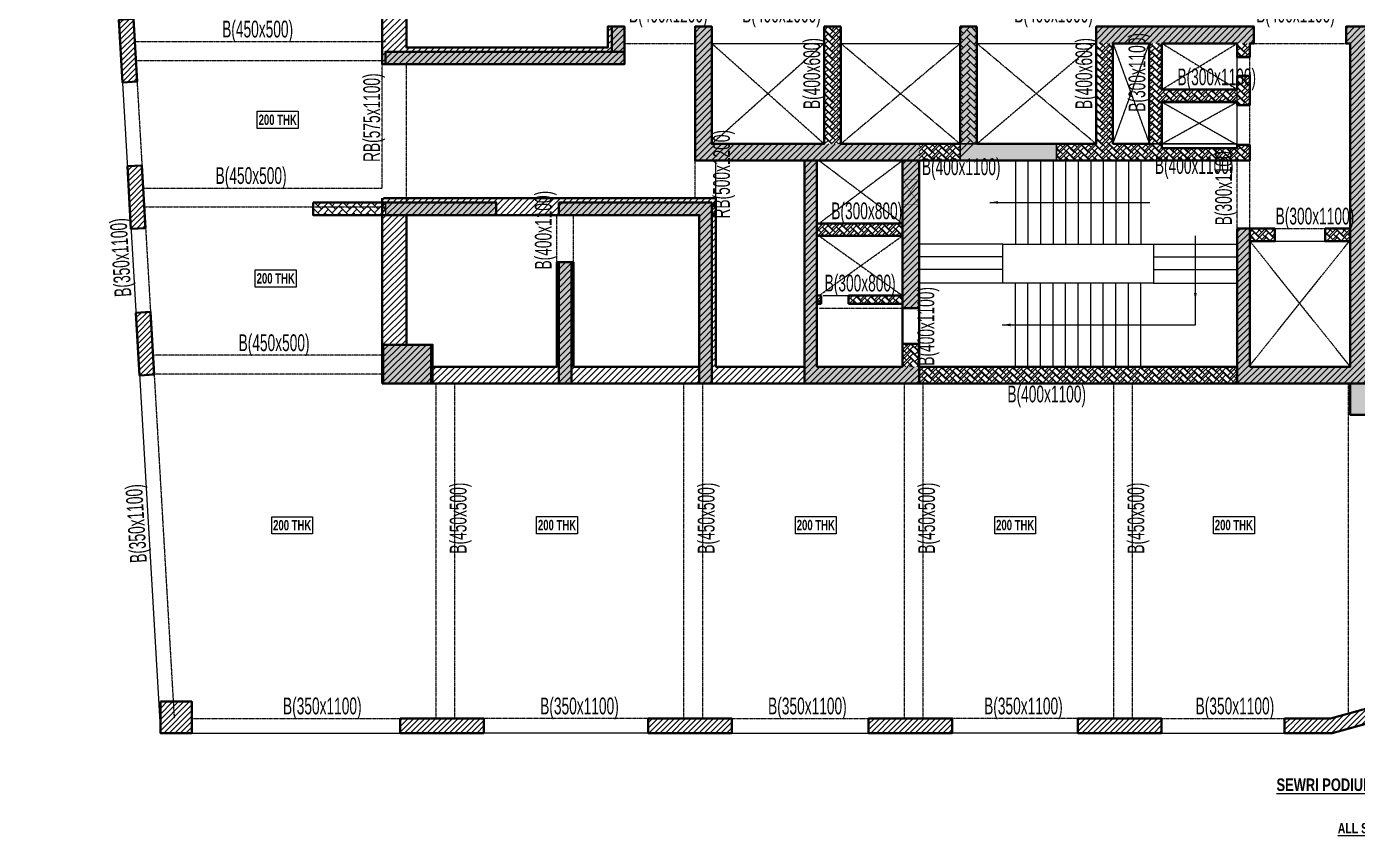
# Model space of a CAD drawing. Header units: millimetres. Extents: x 8 to 196387, y 9 to 58792.
# Drawn here: x 348 to 32142, y 283 to 19602 of the extents above; entities that cross this region are included whole.
import ezdxf

# ---------------------------------------------------------------- set-up
doc = ezdxf.new("R2010")
doc.units = ezdxf.units.MM
doc.linetypes.add('HIDDEN', pattern=[0.375, 0.25, -0.125])
for name, color, linetype, lineweight in [('A-ANNO-DIMS', 8, 'Continuous', 15), ('A-DETL-MISC', 35, 'Continuous', 15), ('A-FLOR-IDEN', 11, 'Continuous', 9), ('A-HIDD-ABVE', 8, 'HIDDEN', 20), ('G-ANNO-TEXT', 231, 'Continuous', 9), ('S-BEAM', 7, 'Continuous', 18), ('S-BEAM-IDEN', 2, 'Continuous', 9), ('S-COL HATCH', 9, 'Continuous', 0), ('S-COLS', 5, 'Continuous', 35)]:
    doc.layers.add(name, color=color, linetype=linetype, lineweight=lineweight)
doc.layers.add('changes', color=7, linetype='Continuous')
doc.layers.add('S-CUTOUT', color=1, linetype='Continuous')
doc.styles.add('Dim.s & Anno.(Misc.)', font='ARIALN.TTF')
doc.styles.add('Swis721 LtCn BT', font='swisscl.ttf', dxfattribs={"width": 0.9, "height": 233.355162})
doc.styles.add('Swis721 LtCn BT_2', font='swisscl.ttf', dxfattribs={"height": 244.992296})
doc.styles.add('Swis721 LtCn BT_B', font='', dxfattribs={"width": 0.9, "height": 246.918336})
doc.styles.get('Swis721 LtCn BT_B').set_extended_font_data('Swis721 LtCn BT', bold=True)
doc.dimstyles.new('A-GFC-100', dxfattribs={"dimscale": 100, "dimtxt": 1.75, "dimasz": 1.5, "dimexe": 1.5, "dimexo": 0, "dimgap": 1, "dimtad": 1, "dimdsep": 46, "dimtxsty": 'Dim.s & Anno.(Misc.)', "dimblk": 'ARCHTICK', "dimcen": 0, "dimdle": 1.5, "dimclrd": 256, "dimclre": 8, "dimclrt": 6, "dimazin": 2, "dimtfac": 1, "dimtix": 1, "dimtmove": 2, "dimatfit": 3, "dimfxl": 1, "dimtolj": 1, "dimlwd": -1, "dimlwe": 9, "dimarcsym": 0})
pattern_1 = [(45, (-31699446.87, 20890861.25), (-75.1300955, 75.1300955), [])]
pattern_2 = [(45, (-31794446.86, 20734809.75), (0, 169.7056275), [360, -120]), (135, (-31794362, 20734894.6), (1e-14, 169.7056275), [360, -120])]
pattern_3 = [(45, (-31802317.5, 20729084.55), (0, 169.7056275), [360, -120]), (135, (-31802232.65, 20729169.4), (1e-14, 169.7056275), [360, -120])]
pattern_4 = [(45, (-31235527.81, 20855355.09), (-66.29126074, 66.29126074), [])]
pattern_5 = [(45, (-31363013.31, 20884024.09), (-66.29126074, 66.29126074), [])]

# ---------------------------------------------------------------- blocks, each defined once
blk = doc.blocks.new('A$Cd226b1b4')
at = {"layer": 'S-COL HATCH', "transparency": 33554687}
h = blk.add_hatch(dxfattribs=at)
h.set_pattern_fill('ANSI31', color=256, scale=850)
h.set_pattern_definition(pattern_1)
h.paths.add_polyline_path([(5785, 7625), (5785, 8525), (5385, 8525), (5385, 8025), (575, 8025), (575, 19125), (0, 19129), (0, 7625)])
h = blk.add_hatch(dxfattribs=at)
h.set_pattern_fill('ANSI31', color=256, scale=850)
h.set_pattern_definition(pattern_1)
h.paths.add_polyline_path([(12825, 5325), (12825, 5725), (7871, 5725), (7871, 8525), (7471, 8525), (7471, 5325)])
at = {"layer": 'S-COL HATCH'}
h = blk.add_hatch(dxfattribs=at)
h.set_pattern_fill('AR-HBONE', color=256, scale=30)
h.set_pattern_definition(pattern_2)
h.paths.add_polyline_path([(10555, 5725), (10955, 5725), (10955, 8525), (10555, 8525)])
h = blk.add_hatch(dxfattribs=at)
h.set_pattern_fill('AR-HBONE', color=256, scale=30)
h.set_pattern_definition(pattern_2)
h.paths.add_polyline_path([(13805, 8525), (14205, 8525), (14205, 5725), (13805, 5725)])
at = {"layer": 'S-COL HATCH', "transparency": 33554687}
h = blk.add_hatch(dxfattribs=at)
h.set_pattern_fill('ANSI31', color=256, scale=850)
h.set_pattern_definition(pattern_1)
h.paths.add_polyline_path([(17055, 8525), (20825, 8525), (20825, 8125), (17055, 8125)])
h = blk.add_hatch(dxfattribs=at)
h.set_pattern_fill('ANSI31', color=256, scale=850)
h.set_pattern_definition(pattern_1)
h.paths.add_polyline_path([(20725, 3700), (20425, 3700), (20425, 400), (20425, 0), (23125, 0), (23525, 0), (23525, 400), (23525, 400), (23525, 8525), (23025, 8525), (23025, 8125), (23125, 8125), (23125, 400), (23125, 400), (20725, 400), (20725, 400)])
at = {"layer": 'S-COL HATCH'}
h = blk.add_hatch(dxfattribs=at)
h.set_pattern_fill('AR-HBONE', color=256, scale=30)
h.set_pattern_definition(pattern_2)
h.paths.add_polyline_path([(18325, 8125), (18625, 8125), (18625, 7025), (20425, 7025), (20425, 7350), (20725, 7350), (20725, 6648), (20425, 6648), (20425, 6725), (18625, 6725), (18625, 5625), (20425, 5625), (20425, 5703), (20725, 5703), (20725, 5325), (16105, 5325), (16105, 5725), (18325, 5725)])
h = blk.add_hatch(dxfattribs=at)
h.set_pattern_fill('AR-HBONE', color=256, scale=30)
h.set_pattern_definition(pattern_2)
h.paths.add_polyline_path([(17055, 5725), (17455, 5725), (17455, 8125), (17055, 8125)])
h = blk.add_hatch(dxfattribs=at)
h.set_pattern_fill('AR-HBONE', color=256, scale=30)
h.set_pattern_definition(pattern_2)
h.paths.add_polyline_path([(20425, 8125), (20725, 8125), (20725, 7800), (20425, 7800)])
h = blk.add_hatch(dxfattribs=at)
h.set_pattern_fill('AR-HBONE', color=256, scale=30)
h.set_pattern_definition(pattern_2)
h.paths.add_polyline_path([(13805, 5725), (12825, 5725), (12825, 5325), (13805, 5325)])
at = {"layer": 'S-COL HATCH', "transparency": 33554687}
h = blk.add_hatch(dxfattribs=at)
h.set_pattern_fill('ANSI31', color=256, scale=850)
h.set_pattern_definition(pattern_1)
edge = h.paths.add_edge_path()
edge.add_line((13805, 5325), (13805, 5725))
edge.add_line((13805, 5725), (14205, 5725))
h = blk.add_hatch(dxfattribs=at)
h.set_pattern_fill('ANSI31', color=256, scale=850)
h.set_pattern_definition(pattern_1)
h.paths.add_polyline_path([(10385, 5325), (10085, 5325), (10085, 0), (10385, 0), (12825, 0), (12825, 400), (10385, 400), (10385, 2100), (10385, 2100), (10385, 2100)])
h = blk.add_hatch(dxfattribs=at)
h.set_pattern_fill('ANSI31', color=256, scale=850)
h.set_pattern_definition(pattern_1)
h.paths.add_polyline_path([(12825, 5325), (12425, 5325), (12425, 5325), (12425, 3825), (12425, 3825), (12425, 3525), (12425, 1800), (12825, 1800)])
h = blk.add_hatch(dxfattribs=at)
h.set_pattern_fill('ANSI31', color=256, scale=850)
h.set_pattern_definition(pattern_1)
h.paths.add_polyline_path([(7571, 4025), (7571, 400), (4571, 400), (4571, 2898), (4171, 2898), (4171, 400), (1200, 400), (1200, 0), (10085, 0), (10085, 400), (7971, 400), (7971, 4425), (0, 4425), (0, 925), (575, 925), (575, 4025)])
at = {"layer": 'S-COL HATCH'}
h = blk.add_hatch(dxfattribs=at)
h.set_pattern_fill('AR-HBONE', color=256, scale=30)
h.set_pattern_definition(pattern_2)
h.paths.add_polyline_path([(12425, 3825), (10385, 3825), (10385, 3525), (12425, 3525)])
h = blk.add_hatch(dxfattribs=at)
h.set_pattern_fill('AR-HBONE', color=256, scale=30)
h.set_pattern_definition([(45, (-31794446.86, 20682880.75), (0, 169.7056275), [360, -120]), (135, (-31794362, 20682965.6), (1e-14, 169.7056275), [360, -120])])
h.paths.add_polyline_path([(21325, 3400), (21325, 3700), (20725, 3700), (20725, 3400)])
h.paths.add_polyline_path([(23125, 3400), (23125, 3700), (22525, 3700), (22525, 3400)])
h = blk.add_hatch(dxfattribs=at)
h.set_pattern_fill('AR-HBONE', color=256, scale=30)
h.set_pattern_definition(pattern_2)
h.paths.add_polyline_path([(10485, 2100), (10385, 2100), (10385, 1900), (10485, 1900)])
h = blk.add_hatch(dxfattribs=at)
h.set_pattern_fill('AR-HBONE', color=256, scale=30)
h.set_pattern_definition(pattern_2)
h.paths.add_polyline_path([(11135, 2100), (11135, 1900), (12425, 1900), (12425, 2100)])
at = {"layer": 'S-COL HATCH', "transparency": 33554687}
h = blk.add_hatch(dxfattribs=at)
h.set_pattern_fill('ANSI31', color=256, scale=850)
h.set_pattern_definition(pattern_1)
h.paths.add_polyline_path([(0, 925), (0, 0), (1200, 0), (1200, 925)])
at = {"layer": 'S-COL HATCH'}
h = blk.add_hatch(dxfattribs=at)
h.set_pattern_fill('AR-HBONE', color=256, scale=30)
h.set_pattern_definition(pattern_2)
h.paths.add_polyline_path([(12825, 950), (12425, 950), (12425, 400), (12825, 400)])
h = blk.add_hatch(dxfattribs=at)
h.set_pattern_fill('AR-HBONE', color=256, scale=30)
h.set_pattern_definition(pattern_2)
h.paths.add_polyline_path([(12825, 400), (20425, 400), (20425, 0), (12825, 0)])
at = {"layer": 'changes', "elevation": 0}
for points in [[(13805, 5325), (13805, 5725), (14205, 5725)], [(16105, 5725), (16105, 5325)]]:
    blk.add_lwpolyline(points, dxfattribs=at)
at = {"layer": 'S-COLS'}
for p, q in [((20425, 3700), (20425, 400)), ((20725, 3700), (20725, 400)), ((12425, 1800), (12825, 1800)), ((12425, 950), (12825, 950)), ((20425, 400), (20425, 0))]:
    blk.add_line(p, q, dxfattribs=at)
at = {"layer": 'S-COLS', "elevation": 0}
for points in [[(0, 7629), (5785, 7625), (5785, 8525), (5385, 8525), (5385, 8025), (575, 8025), (575, 19125), (0, 19129)], [(17455, 5725), (18325, 5725), (18325, 8125), (17455, 8125)], [(12425, 3825), (10385, 3825), (10385, 3525), (12425, 3525)], [(0, 0), (1200, 0), (1200, 925), (0, 925)]]:
    blk.add_lwpolyline(points, close=True, dxfattribs=at)
for points in [[(17055, 8525), (20825, 8525), (20825, 8125), (20725, 8125), (20725, 7800), (20425, 7800), (20425, 8125), (19525, 8125), (18625, 8125), (18625, 7025), (20425, 7025), (20425, 7350), (20725, 7350), (20725, 6648), (20425, 6648), (20425, 6725), (18625, 6725), (18625, 5625), (19525, 5625), (20425, 5625), (20425, 5703), (20725, 5703), (20725, 5325), (18625, 5325), (18625, 5325), (7471, 5325), (7471, 8525), (7871, 8525), (7871, 5725), (10555, 5725), (10555, 8525)], [(10555, 8525), (10955, 8525)], [(10955, 8525), (10955, 5725), (13805, 5725), (13805, 8525)], [(13805, 8525), (14205, 8525)], [(14205, 8525), (14205, 5725), (17055, 5725), (17055, 8525)], [(23525, 400), (23525, 8525), (23025, 8525), (23025, 8125), (23125, 8125), (23125, 400), (20725, 400)], [(10085, 5325), (10085, 0), (10385, 0)], [(10385, 400), (10385, 5325)], [(12425, 5325), (12425, 400)], [(12425, 0), (12825, 0), (12825, 5325)], [(0, 4425), (0, 925), (575, 925), (575, 4025), (7571, 4025), (7571, 400), (4571, 400), (4571, 2898), (4171, 2898), (4171, 400), (1200, 400), (1200, 0), (10085, 0)], [(10085, 400), (7971, 400), (7971, 4425), (25, 4425)], [(20725, 3400), (21325, 3400), (21325, 3700), (20425, 3700)], [(23125, 3400), (22525, 3400), (22525, 3700), (23125, 3700)], [(10485, 2100), (10385, 2100)], [(10485, 1900), (10485, 2100)], [(11135, 2100), (11135, 1900)], [(12425, 2100), (11135, 2100)], [(10385, 1900), (10485, 1900)], [(11135, 1900), (12425, 1900)], [(12425, 400), (10385, 400)], [(20425, 400), (12825, 400), (12825, 0), (23125, 0)], [(23125, 0), (23125, 0), (23525, 0), (23525, 400)], [(10385, 0), (12425, 0)]]:
    blk.add_lwpolyline(points, dxfattribs=at)
blk = doc.blocks.new('A$Cbe320e20')
at = {"layer": 'S-COL HATCH', "transparency": 33554687}
h = blk.add_hatch(color=256, dxfattribs=at)
h.dxf.hatch_style = 1
h.paths.add_polyline_path([(-2086, 2800), (-2385, 2800), (-2385, 2200), (-2086, 2200)])
h = blk.add_hatch(color=256, dxfattribs=at)
h.dxf.hatch_style = 1
h.paths.add_polyline_path([(4954, -400), (4954, 0), (0, 0), (0, 2800), (-400, 2800), (-400, -400)])
at = {"layer": 'S-COL HATCH'}
h = blk.add_hatch(dxfattribs=at)
h.set_pattern_fill('AR-HBONE', color=256, scale=30)
h.set_pattern_definition(pattern_3)
h.paths.add_polyline_path([(2684, 0), (3084, 0), (3084, 2800), (2684, 2800)])
at = {"layer": 'S-COL HATCH', "transparency": 33554687}
h = blk.add_hatch(color=256, dxfattribs=at)
h.dxf.hatch_style = 1
h.paths.add_polyline_path([(5934, 2800), (6334, 2800), (6334, 0), (5934, 0)])
h = blk.add_hatch(color=256, dxfattribs=at)
h.dxf.hatch_style = 1
h.paths.add_polyline_path([(9184, 2800), (12954, 2800), (12954, 2400), (9184, 2400)])
h = blk.add_hatch(color=256, dxfattribs=at)
h.dxf.hatch_style = 1
h.paths.add_polyline_path([(12854, -2025), (12554, -2025), (12554, -5325), (12554, -5725), (15254, -5725), (15254, -6475), (15654, -6475), (15654, -5325), (15654, -5325), (15654, 2800), (15154, 2800), (15154, 2400), (15254, 2400), (15254, -5325), (15254, -5325), (12854, -5325), (12854, -5325)])
at = {"layer": 'S-COL HATCH'}
h = blk.add_hatch(dxfattribs=at)
h.set_pattern_fill('AR-HBONE', color=256, scale=30)
h.set_pattern_definition(pattern_3)
h.paths.add_polyline_path([(10454, 2400), (10754, 2400), (10754, 1300), (12554, 1300), (12554, 1625), (12854, 1625), (12854, 922), (12554, 922), (12554, 1000), (10754, 1000), (10754, -100), (12554, -100), (12554, -23), (12854, -23), (12854, -400), (8234, -400), (8234, 0), (10454, 0)])
h = blk.add_hatch(dxfattribs=at)
h.set_pattern_fill('AR-HBONE', color=256, scale=30)
h.set_pattern_definition(pattern_3)
h.paths.add_polyline_path([(9184, 0), (9584, 0), (9584, 2400), (9184, 2400)])
h = blk.add_hatch(dxfattribs=at)
h.set_pattern_fill('AR-HBONE', color=256, scale=30)
h.set_pattern_definition(pattern_3)
h.paths.add_polyline_path([(12554, 2400), (12854, 2400), (12854, 2075), (12554, 2075)])
at = {"layer": 'S-COL HATCH', "transparency": 33554687}
h = blk.add_hatch(color=256, dxfattribs=at)
h.dxf.hatch_style = 1
h.paths.add_polyline_path([(-7796, 2200), (-7796, 1900), (-2086, 1900), (-2086, 2200)])
at = {"layer": 'S-COL HATCH'}
h = blk.add_hatch(dxfattribs=at)
h.set_pattern_fill('AR-HBONE', color=256, scale=30)
h.set_pattern_definition(pattern_3)
h.paths.add_polyline_path([(5934, 0), (4954, 0), (4954, -400), (5934, -400)])
at = {"layer": 'S-COL HATCH', "transparency": 33554687}
h = blk.add_hatch(color=256, dxfattribs=at)
h.dxf.hatch_style = 1
h.paths.add_polyline_path([(5934, 0), (8234, 0), (8234, -400), (5934, -400)])
h = blk.add_hatch(color=256, dxfattribs=at)
h.dxf.hatch_style = 1
h.paths.add_polyline_path([(2514, -400), (2214, -400), (2214, -5725), (2514, -5725), (4954, -5725), (4954, -5325), (2514, -5325), (2514, -3625), (2514, -3625), (2514, -3625)])
h = blk.add_hatch(color=256, dxfattribs=at)
h.dxf.hatch_style = 1
h.paths.add_polyline_path([(4954, -400), (4554, -400), (4554, -400), (4554, -1900), (4554, -1900), (4554, -2200), (4554, -3925), (4954, -3925)])
at = {"layer": 'S-COL HATCH'}
h = blk.add_hatch(dxfattribs=at)
h.set_pattern_fill('AR-HBONE', color=256, scale=30)
h.set_pattern_definition(pattern_3)
h.paths.add_polyline_path([(-7796, -1400), (-9525, -1400), (-9525, -1700), (-7796, -1700)])
at = {"layer": 'S-COL HATCH', "transparency": 33554687}
h = blk.add_hatch(color=256, dxfattribs=at)
h.dxf.hatch_style = 1
h.paths.add_polyline_path([(-5150, -1400), (-7796, -1400), (-7796, -1700), (-5150, -1700)])
h = blk.add_hatch(color=256, dxfattribs=at)
h.dxf.hatch_style = 1
h.paths.add_polyline_path([(0, -1400), (-3650, -1400), (-3650, -1700), (-300, -1700), (-300, -5725), (0, -5725)])
at = {"layer": 'S-COL HATCH'}
h = blk.add_hatch(dxfattribs=at)
h.set_pattern_fill('AR-HBONE', color=256, scale=30)
h.set_pattern_definition(pattern_3)
h.paths.add_polyline_path([(2514, -1900), (2514, -2200), (4554, -2200), (4554, -1900)])
h = blk.add_hatch(dxfattribs=at)
h.set_pattern_fill('AR-HBONE', color=256, scale=30)
h.set_pattern_definition([(45, (-31802317.5, 20677155.55), (0, 169.7056275), [360, -120]), (135, (-31802232.65, 20677240.4), (1e-14, 169.7056275), [360, -120])])
h.paths.add_polyline_path([(13454, -2025), (12854, -2025), (12854, -2325), (13454, -2325)])
h.paths.add_polyline_path([(15254, -2025), (14654, -2025), (14654, -2325), (15254, -2325)])
at = {"layer": 'S-COL HATCH', "transparency": 33554687}
h = blk.add_hatch(color=256, dxfattribs=at)
h.dxf.hatch_style = 1
h.paths.add_polyline_path([(-3350, -2827), (-3650, -2827), (-3650, -5725), (-3350, -5725)])
at = {"layer": 'S-COL HATCH'}
h = blk.add_hatch(dxfattribs=at)
h.set_pattern_fill('AR-HBONE', color=256, scale=30)
h.set_pattern_definition(pattern_3)
h.paths.add_polyline_path([(2614, -3625), (2514, -3625), (2514, -3825), (2614, -3825)])
h = blk.add_hatch(dxfattribs=at)
h.set_pattern_fill('AR-HBONE', color=256, scale=30)
h.set_pattern_definition(pattern_3)
h.paths.add_polyline_path([(3264, -3625), (3264, -3825), (4554, -3825), (4554, -3625)])
at = {"layer": 'S-COL HATCH', "transparency": 33554687}
h = blk.add_hatch(color=256, dxfattribs=at)
h.dxf.hatch_style = 1
h.paths.add_polyline_path([(-6700, -4800), (-7850, -4800), (-7850, -5725), (-6700, -5725)])
at = {"layer": 'S-COL HATCH'}
h = blk.add_hatch(dxfattribs=at)
h.set_pattern_fill('AR-HBONE', color=256, scale=30)
h.set_pattern_definition(pattern_3)
h.paths.add_polyline_path([(4954, -4775), (4554, -4775), (4554, -5325), (4954, -5325)])
h = blk.add_hatch(dxfattribs=at)
h.set_pattern_fill('AR-HBONE', color=256, scale=30)
h.set_pattern_definition(pattern_3)
h.paths.add_polyline_path([(4954, -5325), (12554, -5325), (12554, -5725), (4954, -5725)])
at = {"layer": 'changes'}
blk.add_lwpolyline([(5934, 0), (8234, 0), (8234, -400), (5934, -400)], close=True, dxfattribs=at)
at = {"layer": 'S-COL HATCH', "transparency": 33554687}
blk.add_line((-7796, -1400), (-7796, -1700), dxfattribs=at)
at = {"layer": 'S-COLS'}
for p, q in [((0, -1400), (-3650, -1400)), ((-3650, -1400), (-3650, -1700)), ((0, -1400), (0, -5725)), ((-3650, -1700), (-300, -1700)), ((-300, -1700), (-300, -5725)), ((12554, -2025), (12554, -5325)), ((12854, -2025), (12854, -5325)), ((4554, -3925), (4954, -3925)), ((4554, -4775), (4954, -4775)), ((12554, -5325), (12554, -5725)), ((0, -5725), (-300, -5725))]:
    blk.add_line(p, q, dxfattribs=at)
at = {"layer": 'S-COLS', "color": 5}
blk.add_lwpolyline([(-2385, 2800), (-2086, 2800), (-2086, 2200), (-2385, 2200)], close=True, dxfattribs=at)
at = {"layer": 'S-COLS'}
for points in [[(9184, 2800), (12954, 2800), (12954, 2400), (12854, 2400), (12854, 2075), (12554, 2075), (12554, 2400), (11654, 2400), (10754, 2400), (10754, 1300), (12554, 1300), (12554, 1625), (12854, 1625), (12854, 922), (12554, 922), (12554, 1000), (10754, 1000), (10754, -100), (11654, -100), (12554, -100), (12554, -23), (12854, -23), (12854, -400), (10754, -400), (10754, -400), (-400, -400), (-400, 2800), (0, 2800), (0, 0), (2684, 0), (2684, 2800)], [(2684, 2800), (3084, 2800)], [(3084, 2800), (3084, 0), (5934, 0), (5934, 2800)], [(5934, 2800), (6334, 2800)], [(6334, 2800), (6334, 0), (9184, 0), (9184, 2800)], [(15654, -5325), (15654, 2800), (15154, 2800), (15154, 2400), (15254, 2400), (15254, -5325), (12854, -5325)], [(2214, -400), (2214, -5725), (2514, -5725)], [(2514, -5325), (2514, -400)], [(4554, -400), (4554, -5325)], [(4554, -5725), (4954, -5725), (4954, -400)], [(12854, -2325), (13454, -2325), (13454, -2025), (12554, -2025)], [(15254, -2325), (14654, -2325), (14654, -2025), (15254, -2025)], [(2614, -3625), (2514, -3625)], [(2614, -3825), (2614, -3625)], [(3264, -3625), (3264, -3825)], [(4554, -3625), (3264, -3625)], [(2514, -3825), (2614, -3825)], [(3264, -3825), (4554, -3825)], [(4554, -5325), (2514, -5325)], [(12554, -5325), (4954, -5325), (4954, -5725), (15254, -5725)], [(15254, -5725), (15254, -6475), (15654, -6475), (15654, -5325)], [(2514, -5725), (4554, -5725)]]:
    blk.add_lwpolyline(points, dxfattribs=at)
for points in [[(9584, 0), (10454, 0), (10454, 2400), (9584, 2400)], [(-7796, 1900), (-2086, 1900), (-2086, 2200), (-7796, 2200)], [(4554, -1900), (2514, -1900), (2514, -2200), (4554, -2200)], [(-7850, -5725), (-6700, -5725), (-6700, -4800), (-7850, -4800)]]:
    blk.add_lwpolyline(points, close=True, dxfattribs=at)
at = {"layer": 'S-COLS', "elevation": 0}
for points in [[(-9525, -1400), (-5150, -1400), (-5150, -1700), (-9525, -1700)], [(-3650, -2827), (-3350, -2827), (-3350, -5725), (-3650, -5725)]]:
    blk.add_lwpolyline(points, close=True, dxfattribs=at)
at = {"layer": 'S-CUTOUT', "const_width": 10, "elevation": 0}
blk.add_lwpolyline([(4954, -849), (4954, -1449), (4554, -1449), (4554, -849)], close=True, dxfattribs=at)
for points in [[(4954, -849), (4554, -1449)], [(4954, -1449), (4554, -849)]]:
    blk.add_lwpolyline(points, dxfattribs=at)
blk = doc.blocks.new('_ARCHTICK')
at = {"color": 0, "linetype": 'ByBlock', "const_width": 0.15}
blk.add_lwpolyline([(-0.5, -0.5), (0.5, 0.5)], dxfattribs=at)
blk = doc.blocks.new('A$Cd8a5d3b5')
at = {"layer": 'S-COL HATCH', "transparency": 33554687}
h = blk.add_hatch(dxfattribs=at)
h.set_pattern_fill('ANSI31', color=256, scale=750)
h.set_pattern_definition(pattern_4)
h.paths.add_polyline_path([(-14166, 2964), (-14079, 1466), (-13730, 1486), (-13817, 2984)])
h = blk.add_hatch(dxfattribs=at)
h.set_pattern_fill('ANSI31', color=256, scale=750)
h.set_pattern_definition(pattern_4)
h.paths.add_polyline_path([(-13962, -536), (-13875, -2034), (-13525, -2014), (-13613, -516)])
h = blk.add_hatch(dxfattribs=at)
h.set_pattern_fill('ANSI31', color=256, scale=750)
h.set_pattern_definition(pattern_4)
h.paths.add_polyline_path([(-13758, -4034), (-13671, -5531), (-13321, -5511), (-13409, -4014)])
h = blk.add_hatch(dxfattribs=at)
h.set_pattern_fill('ANSI31', color=256, scale=750)
h.set_pattern_definition([(45, (-31802314.81, 20884024.09), (-66.29126074, 66.29126074), [])])
h.paths.add_polyline_path([(-12423, -14074), (-12423, -13324), (-13173, -13324), (-13173, -14074)])
h = blk.add_hatch(dxfattribs=at)
h.set_pattern_fill('ANSI31', color=256, scale=750)
h.set_pattern_definition(pattern_5)
h.paths.add_polyline_path([(15747, -13822), (15654, -13485), (14779, -13724), (13686, -13724), (13686, -14074), (14825, -14074)])
h = blk.add_hatch(dxfattribs=at)
h.set_pattern_fill('ANSI31', color=256, scale=750)
h.set_pattern_definition(pattern_5)
h.paths.add_polyline_path([(-5446, -14074), (-5446, -13724), (-7446, -13724), (-7446, -14074)])
h = blk.add_hatch(dxfattribs=at)
h.set_pattern_fill('ANSI31', color=256, scale=750)
h.set_pattern_definition(pattern_5)
h.paths.add_polyline_path([(478, -14074), (478, -13724), (-1522, -13724), (-1522, -14074)])
h = blk.add_hatch(dxfattribs=at)
h.set_pattern_fill('ANSI31', color=256, scale=750)
h.set_pattern_definition(pattern_5)
h.paths.add_polyline_path([(5745, -14074), (5745, -13724), (3745, -13724), (3745, -14074)])
h = blk.add_hatch(dxfattribs=at)
h.set_pattern_fill('ANSI31', color=256, scale=750)
h.set_pattern_definition(pattern_5)
h.paths.add_polyline_path([(10745, -14074), (10745, -13724), (8745, -13724), (8745, -14074)])
at = {"layer": 'S-COLS', "elevation": 0}
for points in [[(-14166, 2964), (-13817, 2984), (-13730, 1486), (-14079, 1466)], [(-13962, -536), (-13613, -516), (-13525, -2014), (-13875, -2034)], [(-13758, -4034), (-13409, -4014), (-13321, -5511), (-13671, -5531)], [(-13173, -13324), (-12423, -13324), (-12423, -14074), (-13173, -14074)], [(-7446, -13724), (-5446, -13724), (-5446, -14074), (-7446, -14074)], [(-1522, -13724), (478, -13724), (478, -14074), (-1522, -14074)], [(3745, -13724), (5745, -13724), (5745, -14074), (3745, -14074)], [(8745, -13724), (10745, -13724), (10745, -14074), (8745, -14074)]]:
    blk.add_lwpolyline(points, close=True, dxfattribs=at)
blk.add_lwpolyline([(13686, -13724), (14779, -13724), (15654, -13485), (15747, -13822), (14825, -14074), (13686, -14074), (13686, -13724)], dxfattribs=at)
blk = doc.blocks.new('A$C40398dd4')
at = {"layer": 'A-ANNO-DIMS', "ltscale": 500, "elevation": 0}
blk.add_lwpolyline([(5810, 1000), (6600, 1000), (6600, 1565)], dxfattribs=at)
at = {"layer": 'A-DETL-MISC'}
for p, q in [((2300, 4925), (2300, 2925)), ((2600, 4925), (2600, 2925)), ((2900, 4925), (2900, 2925)), ((3200, 4925), (3200, 2925)), ((3500, 4925), (3500, 2925)), ((3800, 4925), (3800, 2925)), ((4100, 4925), (4100, 2925)), ((4400, 4925), (4400, 2925)), ((4700, 4925), (4700, 2925)), ((5000, 4925), (5000, 2925)), ((5300, 4925), (5300, 2925)), ((2300, 0), (2300, 2000)), ((2600, 0), (2600, 2000)), ((2900, 0), (2900, 2000)), ((3200, 0), (3200, 2000)), ((3500, 0), (3500, 2000)), ((3800, 0), (3800, 2000)), ((4100, 0), (4100, 2000)), ((4400, 0), (4400, 2000)), ((4700, 0), (4700, 2000)), ((5000, 0), (5000, 2000)), ((5300, 0), (5300, 2000))]:
    blk.add_line(p, q, dxfattribs=at)
for points in [[(2000, 2925), (0, 2925)], [(5600, 2925), (7600, 2925)], [(2000, 2625), (0, 2625)], [(5600, 2625), (7600, 2625)], [(2000, 2325), (0, 2325)], [(5600, 2325), (7600, 2325)]]:
    blk.add_lwpolyline(points, dxfattribs=at)
blk.add_lwpolyline([(5600, 2925), (5600, 2000), (2000, 2000), (2000, 2925)], close=True, dxfattribs=at)
at = {"layer": 'A-DETL-MISC', "elevation": 0}
for points in [[(2000, 2000), (0, 2000)], [(5600, 2000), (7600, 2000)]]:
    blk.add_lwpolyline(points, dxfattribs=at)
at = {"layer": 'A-ANNO-DIMS', "ltscale": 500}
for points in [[(1688, 3925), (5510, 3925)], [(6600, 1565), (6600, 3126)], [(1988, 1000), (5810, 1000)]]:
    blk.add_leader(points, dimstyle='A-GFC-100', override={"dimasz": 2, "dimtad": 0, "dimfxl": 0.18, "dimarcsym": 1}, dxfattribs=at)

msp = doc.modelspace()

# ---------------------------------------------------------------- linework, layer by layer
at = {"layer": 'A-FLOR-IDEN', "color": 8, "elevation": 0, "flags": 128}
for points in [[(6835.6, 17578.7), (6835.6, 17166.8), (5858.1, 17166.8), (5858.1, 17578.7)], [(6788.6, 13790.7), (6788.6, 13378.9), (5811.1, 13378.9), (5811.1, 13790.7)], [(7182.2, 7894), (7182.2, 7482.1), (6204.7, 7482.1), (6204.7, 7894)], [(13509, 7897.7), (13509, 7485.8), (12531.5, 7485.8), (12531.5, 7897.7)], [(19692.4, 7897.7), (19692.4, 7485.8), (18714.9, 7485.8), (18714.9, 7897.7)], [(24454.9, 7897.7), (24454.9, 7485.8), (23477.4, 7485.8), (23477.4, 7897.7)], [(29679.8, 7897.7), (29679.8, 7485.8), (28702.3, 7485.8), (28702.3, 7897.7)]]:
    msp.add_lwpolyline(points, close=True, dxfattribs=at)
at = {"layer": 'A-HIDD-ABVE', "linetype": 'HIDDEN'}
for p, q in [((16716.7, 19202.3), (19401, 16802.3)), ((16716.7, 16802.3), (19401, 19202.3)), ((19801, 19202.3), (22651, 16802.3)), ((19801, 16802.3), (22651, 19202.3)), ((23051, 19202.3), (25901, 16802.3)), ((23051, 16802.3), (25881, 19202.3)), ((26301, 19202.3), (27171, 16802.3)), ((26301, 16802.3), (27171, 19202.3)), ((27471, 19202.3), (29271, 18102.3)), ((27471, 18102.3), (29271, 19202.3)), ((27471, 16802.3), (29271, 17802.3)), ((27471, 17802.3), (29271, 16779)), ((19281.1, 16402.3), (21271, 14902.3)), ((19281.1, 14902.3), (21271, 16402.3)), ((19281.1, 14602.3), (21271, 13177.1)), ((19281.1, 13177.1), (21271, 14602.3)), ((31947, 14477.1), (29547, 11477.1)), ((29571, 14477.1), (31971, 11477.1))]:
    msp.add_line(p, q, dxfattribs=at)
at = {"layer": 'changes'}
msp.add_line((27171, 16802.3), (29271, 16802.3), dxfattribs=at)
at = {"layer": 'S-BEAM'}
for p, q in [((2580.3, 19244.7), (2580.7, 19244.7)), ((16716.7, 19202.3), (19401, 19202.3)), ((19801, 19202.3), (22651, 19202.3)), ((23051, 19202.3), (25901, 19202.3)), ((29271, 16779.8), (29271, 19202.3)), ((30171, 14477.1), (31371, 14477.1)), ((19381.1, 13177.1), (20031.1, 13177.1)), ((3017.8, 11752.3), (3017.4, 11752.3)), ((4293.9, 2728.3, 0), (9271, 2728.3)), ((15195.2, 2728.3, 0), (11271, 2728.3)), ((17195.2, 2728.3, 0), (20461.9, 2728.3)), ((25461.9, 2728.3, 0), (22461.9, 2728.3)), ((27461.9, 2728.3, 0), (30402.9, 2728.3))]:
    msp.add_line(p, q, dxfattribs=at)
at = {"layer": 'S-BEAM', "linetype": 'HIDDEN'}
for p, q in [((2931.3, 19244.7), (8921, 19244.7)), ((14621, 19202.3), (16316.7, 19202.3)), ((29571, 16779.8), (29571, 19202.3)), ((29671.1, 19202.3), (31871, 19202.3)), ((2957.6, 18794.7), (8906.7, 18794.7)), ((8846, 15744.7), (8846, 18702.3, 0)), ((9421, 15402.3), (9421, 18702.3)), ((16316.7, 15502.3), (16316.7, 16402.3)), ((29271, 14777.1), (29271, 16402.3)), ((29571, 14777.1), (29571, 16402.3)), ((3135.5, 15744.7), (8846, 15744.7)), ((3161.8, 15294.7), (8906.7, 15294.7)), ((13016.7, 13974.9), (13016.7, 15102.3)), ((13416.7, 13974.9), (13416.7, 15102.3)), ((30171, 14777.1), (31371, 14777.1)), ((19281.1, 12877.1), (21271, 12877.1)), ((8921, 11752.3), (3368.4, 11752.3)), ((8921, 11302.3), (3394.7, 11302.3)), ((10121, 11077.1), (10121, 3078.3)), ((10571, 11077.1), (10571, 3078.3)), ((16045.2, 11077.1), (16045.2, 3078.3, 0)), ((16495.2, 11077.1), (16495.2, 3078.3, 0)), ((21311.9, 11077.1), (21311.9, 3078.3)), ((21761.9, 11077.1), (21761.9, 3077.1)), ((26311.9, 11077.1), (26311.9, 3078.3)), ((26761.9, 11077.1), (26761.9, 3077.1)), ((31921, 11077.1), (31921, 3200.6)), ((4293.9, 3078.3, 0), (9271, 3078.3)), ((15195.2, 3078.3, 0), (11271, 3078.3)), ((17195.2, 3078.3, 0), (20461.9, 3078.3)), ((25461.9, 3078.3, 0), (22461.9, 3078.3)), ((27461.9, 3078.3, 0), (30402.9, 3078.3))]:
    msp.add_line(p, q, dxfattribs=at)
at = {"layer": 'S-BEAM', "linetype": 'ByBlock'}
msp.add_line((16816.7, 15502.3), (16816.7, 16402.3), dxfattribs=at)
at = {"layer": 'S-BEAM', "ltscale": 250000, "elevation": 0}
msp.add_lwpolyline([(14532.5, 57779.9, 0.0885223), (348.2, 57502.7), (3543.9, 2728.3)], format="xyb", dxfattribs=at)
at = {"layer": 'S-BEAM', "elevation": 0}
msp.add_lwpolyline([(2752.9, 22294.7), (2930.9, 19244.7)], dxfattribs=at)
at = {"layer": 'S-BEAM', "linetype": 'HIDDEN', "elevation": 0}
for points in [[(2957.1, 18794.7), (3135.1, 15744.7)], [(3161.3, 15294.7), (3368, 11752.3)], [(3394.3, 11302.3), (3874.1, 3078.3)], [(3894.5, 2728.3), (3894.6, 2727.1)], [(4406.7, 2727.1), (4406.7, 2721)]]:
    msp.add_lwpolyline(points, dxfattribs=at)

# ---------------------------------------------------------------- block references
at = {"layer": 'changes'}
msp.add_blockref('A$Cd226b1b4', (8846, 11077), dxfattribs=at)
at = {"layer": 'S-BEAM-IDEN'}
msp.add_blockref('A$C40398dd4', (21671, 11477.1), dxfattribs=at)
at = {"layer": 'S-COL HATCH'}
msp.add_blockref('A$Cd8a5d3b5', (16716.7, 16802.3), dxfattribs=at)
at = {"layer": 'S-COLS'}
msp.add_blockref('A$Cbe320e20', (16716.7, 16801.5), dxfattribs=at)

# ---------------------------------------------------------------- texts
at = {"layer": 'A-FLOR-IDEN', "color": 1, "char_height": 246.92, "width": 1155, "attachment_point": 2, "line_spacing_factor": 0.964267, "style": 'Swis721 LtCn BT_B'}
for insert in [(6346.8, 17500.6), (6299.8, 13712.6), (6693.5, 7815.9), (13020.3, 7819.6), (19203.6, 7819.6), (23966.1, 7819.6), (29191.1, 7819.6)]:
    msp.add_mtext('200 THK', dxfattribs=dict(at, insert=insert))
at = {"layer": 'G-ANNO-TEXT', "color": 6, "insert": (30209.8, 1642.7), "char_height": 300, "width": 6923.66, "attachment_point": 1, "line_spacing_factor": 0.971848, "style": 'Swis721 LtCn BT_2'}
msp.add_mtext('{\\fSwis721 LtCn BT|b1|i0|c0|p34;\\LSEWRI PODIUM FLOOR - 9TH FRAMING PLAN }', dxfattribs=at)
at = {"layer": 'G-ANNO-TEXT', "color": 1, "insert": (31673.4, 576.6), "char_height": 244.992, "width": 3728.693, "attachment_point": 1, "line_spacing_factor": 0.971848, "style": 'Swis721 LtCn BT_2'}
msp.add_mtext('{\\fSwis721 LtCn BT|b1|i0|c0|p34;\\LALL SLABS ARE 200 THK U.O.N}', dxfattribs=at)
at = {"layer": 'S-BEAM-IDEN', "style": 'Swis721 LtCn BT', "width": 0.8}
for s, rotation, p in [('B(400x1200)', 360, (14740, 19701.7)), ('B(400x1000)', 360, (17444.4, 19701.7)), ('B(400x1000)', 360, (23944.4, 19701.7)), ('B(400x1100)', 360, (29724.4, 19701.7)), ('B(450x500)', 360, (5019.7, 19343.8)), ('B(300x1100)', 90, (27075.7, 17570.3)), ('B(400x600)', 90, (19305.7, 17633)), ('B(400x600)', 90, (25805.7, 17633)), ('RB(575x1100)', 90, (8792.2, 16370)), ('B(300x1100)', 360, (27842.1, 18201.6)), ('RB(500x1200)', 90, (17149.6, 15018.4)), ('B(300x1100)', 90, (29144.2, 14857.4, 0)), ('B(450x500)', 360, (4863.7, 15843.8)), ('B(400x1100)', 360, (21737.4, 16055.5)), ('B(400x1100)', 360, (27303.3, 16084.4)), ('B(400x1100)', 90, (12891.1, 13800.4)), ('B(300x800)', 360, (19572.2, 15001.7)), ('B(300x1100)', 360, (30188.2, 14876.5)), ('B(350x1100)', 93.60442, (2851.6, 13160.2, 0)), ('B(300x800)', 360, (19414.2, 13276.5)), ('B(400x1100)', 90, (22032.2, 11503.1)), ('B(450x500)', 360, (5412.2, 11851.4)), ('B(400x1100)', 360, (23780.3, 10626.7)), ('B(350x1100)', 93.60442, (3222.3, 6806.1, 0)), ('B(450x500)', 90, (10858.6, 7012.9)), ('B(450x500)', 90, (16782.7, 7012.9, 0)), ('B(450x500)', 90, (22049.5, 7012.9)), ('B(450x500)', 90, (27049.5, 7012.9)), ('B(350x1100)', 360, (6473.1, 3173.9)), ('B(350x1100)', 360, (12617.6, 3173.9)), ('B(350x1100)', 360, (18062.6, 3173.9)), ('B(350x1100)', 360, (23223.6, 3173.9)), ('B(350x1100)', 360, (28277.1, 3173.9))]:
    msp.add_text(s, height=400, rotation=rotation, dxfattribs=at).set_placement(p)

doc.saveas('drawing.dxf')
